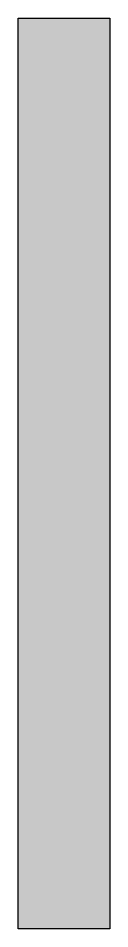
# Model space of a CAD drawing. Header units: metres. Extents: x -0.05 to 0.05, y -0.5 to 0.5.
import ezdxf

# ---------------------------------------------------------------- set-up
doc = ezdxf.new("R2010")
doc.units = ezdxf.units.M
doc.header["$MEASUREMENT"] = 0

# ---------------------------------------------------------------- blocks, each defined once
blk = doc.blocks.new('Markering_2')
at = {"flags": 128}
blk.add_lwpolyline([(-0.05, -0.5), (-0.05, 0.5), (0.05, 0.5), (0.05, -0.5)], close=True, dxfattribs=at)
at = {"extrusion": (0, 0, -1)}
blk.add_solid([(0.05, -0.5), (0.05, 0.5), (-0.05, -0.5), (-0.05, 0.5)], dxfattribs=at)

msp = doc.modelspace()

# ---------------------------------------------------------------- block references
msp.add_blockref('Markering_2', (0, 0))

doc.saveas('drawing.dxf')
